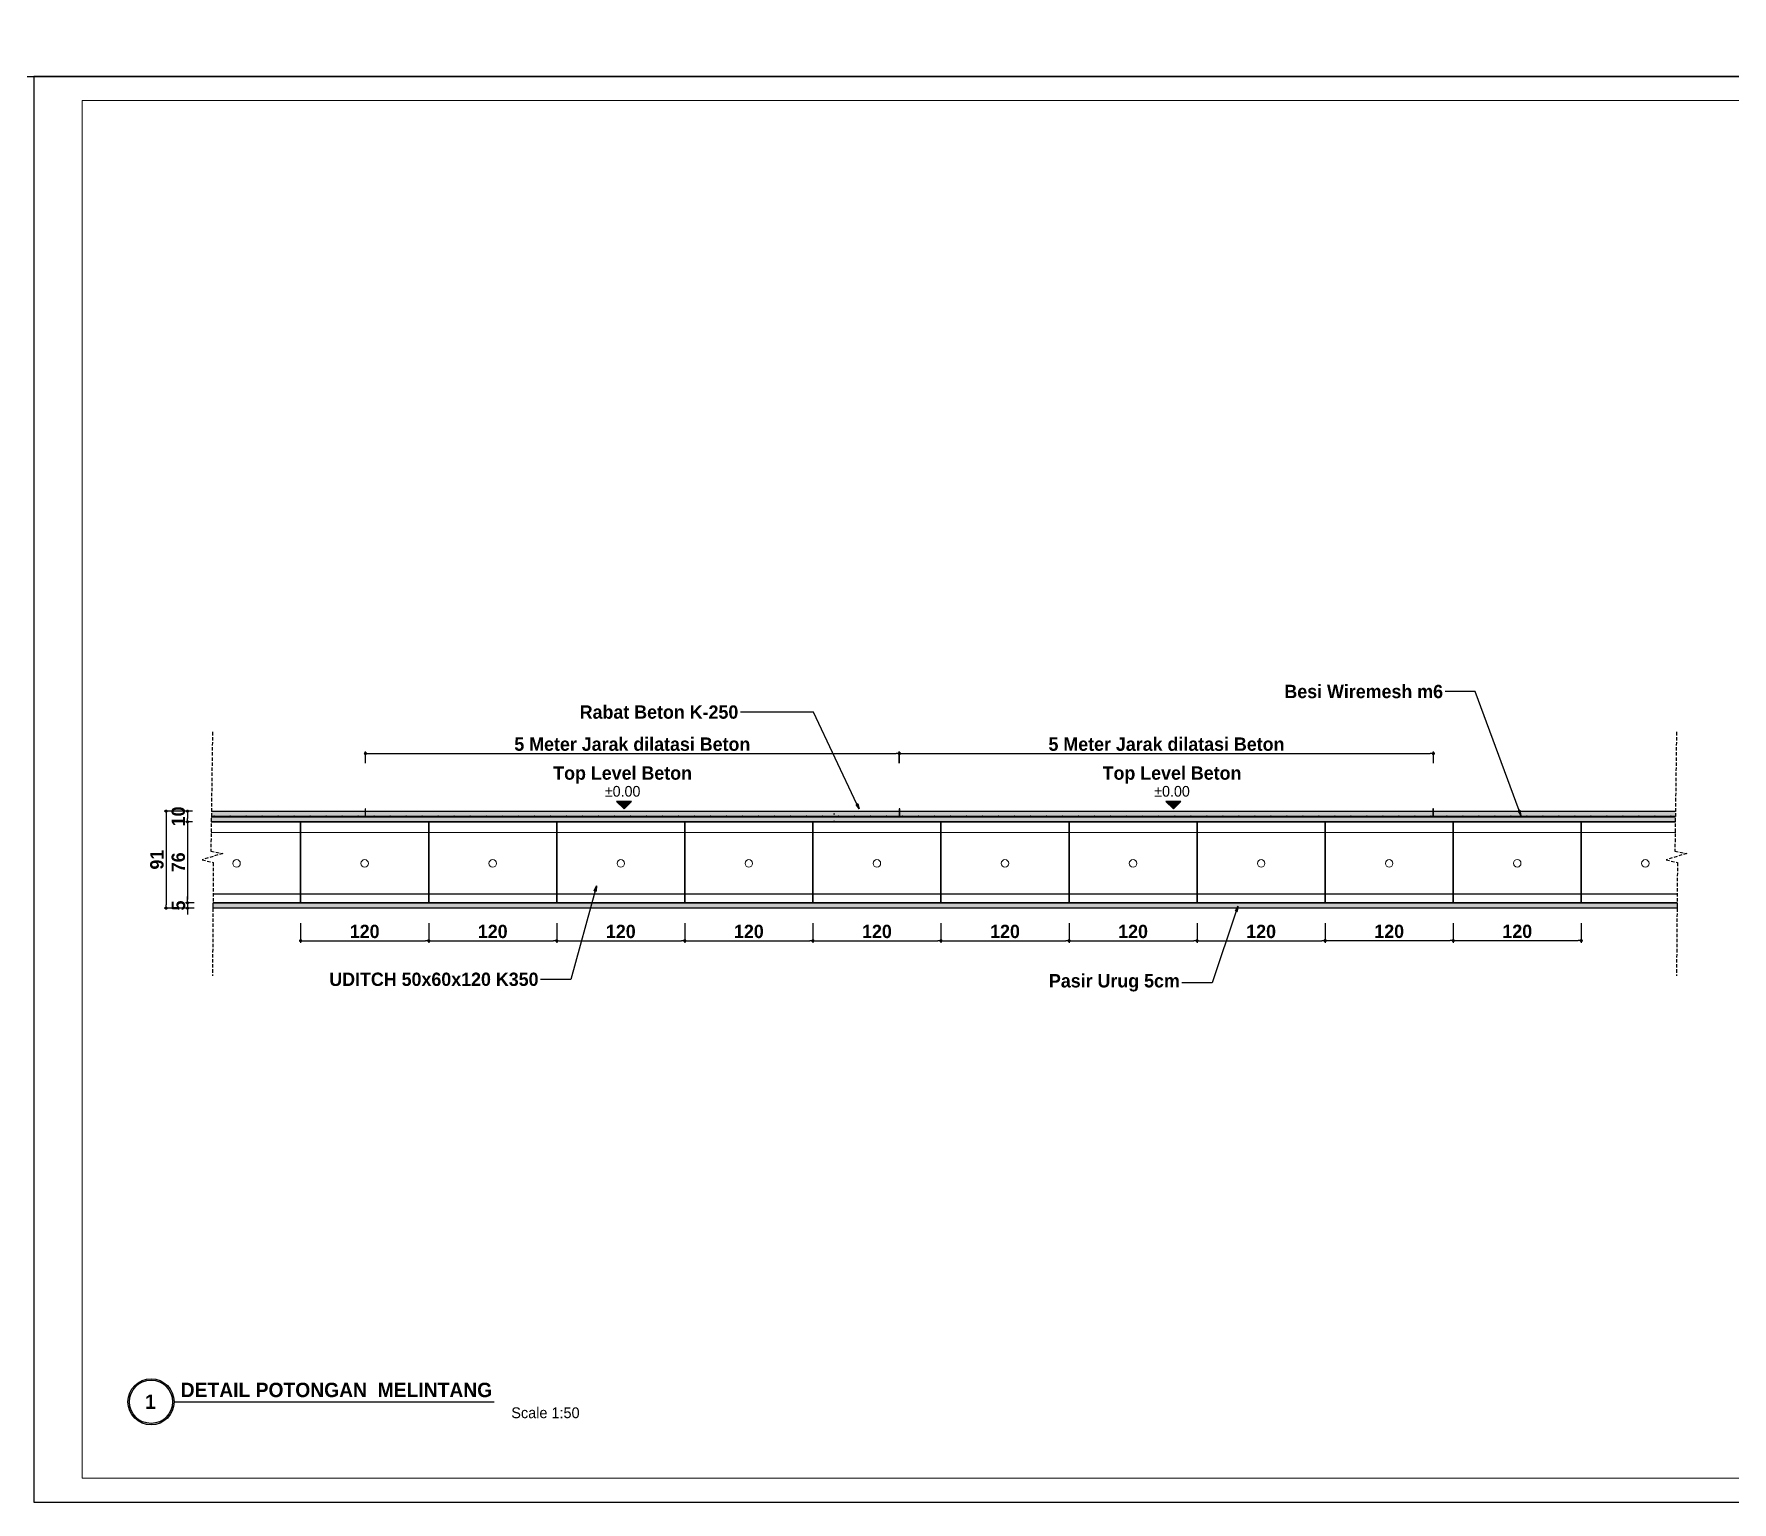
# Model space of a CAD drawing. Header units: centimetres. Extents: x -292707 to 138715, y -53922 to 66277.
# Drawn here: x 16495 to 18086, y -13009 to -11632 of the extents above; entities that cross this region are included whole.
import ezdxf
from ezdxf import colors
from ezdxf.entities.mleader import LeaderData, LeaderLine
from ezdxf.math import Vec2, Vec3

# ---------------------------------------------------------------- set-up
doc = ezdxf.new("R2010")
doc.units = ezdxf.units.CM
doc.linetypes.add('HIDDEN', pattern=[9.525, 6.35, -3.175])
for name, color, linetype in [('A-ALINE-3', 111, 'Continuous'), ('A-ALINE-4', 113, 'Continuous'), ('A-ALINE-7', 119, 'Continuous'), ('A-ANNOTATION', 144, 'Continuous'), ('A-DIM', 157, 'Continuous'), ('A-TEXT', 254, 'Continuous')]:
    doc.layers.add(name, color=color, linetype=linetype)
for name, color, linetype, lineweight, true_color in [('A-FILL-1', 250, 'Continuous', 0, 0x333333), ('A-FILL-2', 7, 'Continuous', 0, 0x4d4d4d), ('A-FILL-3', 7, 'Continuous', 0, 0x666666), ('A-FILL-7', 7, 'Continuous', 0, 0xcccccc)]:
    doc.layers.add(name, color=color, linetype=linetype, lineweight=lineweight, true_color=true_color)
doc.styles.add('Scale 50', font='GOTHICB.TTF', dxfattribs={"height": 12.5})
doc.styles.add('Scale 80', font='GOTHICB.TTF', dxfattribs={"height": 20})
doc.dimstyles.new('Scale 50', dxfattribs={"dimscale": 0, "dimtxt": 7.5, "dimasz": 3, "dimexe": 2, "dimexo": 2, "dimgap": 2, "dimtad": 1, "dimdec": 0, "dimtxsty": 'Scale 50', "dimblk": 'DOT', "dimcen": 2.5, "dimclrd": 256, "dimclre": 256, "dimclrt": 254, "dimadec": 0, "dimazin": 0, "dimtfac": 1, "dimtdec": 0, "dimtmove": 0, "dimatfit": 3, "dimldrblk": 'DOTSMALL', "dimfxl": 1, "dimtfillclr": 256, "dimlwd": -1, "dimlwe": -1, "dimarcsym": 0})

# ---------------------------------------------------------------- blocks, each defined once
blk = doc.blocks.new('jhgkjhkjhkjh')
at = {"layer": 'A-FILL-1', "ltscale": 0.25}
blk.add_lwpolyline([(-1286.61, 931.53), (-933.61, 931.53), (-933.61, 1218.53), (-1286.61, 1218.53)], close=True, dxfattribs=at)
at = {"layer": 'Defpoints'}
blk.add_lwpolyline([(-1296.61, 926.53), (-876.61, 926.53), (-876.61, 1223.53), (-1296.61, 1223.53)], close=True, dxfattribs=at)
blk = doc.blocks.new('A$Cee8faf8f')
at = {"layer": 'A-FILL-7'}
h = blk.add_hatch(color=256, dxfattribs=at)
h.dxf.hatch_style = 1
edge = h.paths.add_edge_path()
edge.add_arc((0.6, 0.6), 0.6, 0, 360)
at = {"layer": 'A-FILL-1', "ltscale": 0.25}
blk.add_circle((0.6, 0.6), 0.6, dxfattribs=at)
blk = doc.blocks.new('GFDFGGFDG')
at = {"ltscale": 0.25}
blk.add_lwpolyline([(14867.5, -12200.6), (14987.5, -12200.6), (14987.5, -12276.6), (14867.5, -12276.6)], close=True, dxfattribs=at)
at = {"layer": 'A-ALINE-3', "ltscale": 0.25}
blk.add_lwpolyline([(14867.5, -12276.6), (14987.5, -12276.6), (14987.5, -12268.6), (14867.5, -12268.6)], close=True, dxfattribs=at)
at = {"layer": 'A-FILL-2'}
for p, q in [((14867.5, -12200.6), (14870.5, -12200.6)), ((14867.5, -12210.6), (14867.5, -12200.6)), ((14896, -12200.6), (14870.5, -12200.6)), ((14899, -12200.6), (14896, -12200.6)), ((14924.5, -12200.6), (14899, -12200.6)), ((14924.5, -12200.6), (14927.5, -12200.6)), ((14927.5, -12200.6), (14930.5, -12200.6)), ((14956, -12200.6), (14930.5, -12200.6)), ((14959, -12200.6), (14956, -12200.6)), ((14984.5, -12200.6), (14959, -12200.6)), ((14984.5, -12200.6), (14987.5, -12200.6)), ((14987.5, -12200.6), (14987.5, -12210.6)), ((14867.5, -12210.6), (14870.5, -12210.6)), ((14867.5, -12210.6), (14867.5, -12260.6)), ((14870.5, -12210.6), (14896, -12210.6)), ((14899, -12210.6), (14896, -12210.6)), ((14899, -12210.6), (14924.5, -12210.6)), ((14924.5, -12210.6), (14927.5, -12210.6)), ((14927.5, -12210.6), (14930.5, -12210.6)), ((14930.5, -12210.6), (14956, -12210.6)), ((14959, -12210.6), (14956, -12210.6)), ((14959, -12210.6), (14984.5, -12210.6)), ((14984.5, -12210.6), (14987.5, -12210.6)), ((14987.5, -12210.6), (14987.5, -12260.6)), ((14867.5, -12268.6), (14867.5, -12260.6)), ((14987.5, -12268.6), (14987.5, -12260.6)), ((14867.5, -12268.6), (14867.5, -12269.6)), ((14924, -12268.6), (14867.5, -12268.6)), ((14867.5, -12269.6), (14867.5, -12276.6)), ((14867.5, -12276.6), (14987.5, -12276.6)), ((14924, -12268.6), (14931, -12268.6)), ((14987.5, -12268.6), (14931, -12268.6)), ((14987.5, -12269.6), (14987.5, -12268.6)), ((14987.5, -12269.6), (14987.5, -12276.6))]:
    blk.add_line(p, q, dxfattribs=at)
at = {"layer": 'A-FILL-2', "ltscale": 0.25}
blk.add_circle((14927.5, -12239.6), 3.5, dxfattribs=at)
blk = doc.blocks.new('*U587')
at = {"layer": 'A-ANNOTATION'}
h = blk.add_hatch(color=256, dxfattribs=at)
h.dxf.hatch_style = 1
h.paths.add_polyline_path([(62379.6, 26197.9, 1), (62443.6, 26197.9, 1)])
h.paths.add_polyline_path([(62441.6, 26197.9, -1), (62381.6, 26197.9, -1)], flags=16)
blk.add_lwpolyline([(62443.6, 26197.9), (62887.8, 26197.9)], dxfattribs=at)
for radius in [32, 30]:
    blk.add_circle((62411.6, 26197.9), radius, dxfattribs=at)
blk = doc.blocks.new('A$Cb77c0ee4')
at = {"layer": 'A-ANNOTATION'}
h = blk.add_hatch(color=256, dxfattribs=at)
h.dxf.hatch_style = 1
h.paths.add_polyline_path([(3, 1.5), (0, 1.5), (1.5, 0)])
edge = h.paths.add_edge_path(flags=17)
edge.add_line((3, 1.5), (0, 1.5))
for points in [[(3, 1.5), (0, 1.5)], [(3, 1.5), (0, 1.5), (1.5, 0), (3, 1.5)]]:
    blk.add_lwpolyline(points, dxfattribs=at)
blk = doc.blocks.new('_Dot')
at = {"color": 0, "linetype": 'ByBlock', "lineweight": -2}
blk.add_line((-0.5, 0), (-1, 0), dxfattribs=at)
at = {"color": 0, "linetype": 'ByBlock', "const_width": 0.5}
blk.add_lwpolyline([(-0.25, 0, 1), (0.25, 0, 1)], format="xyb", close=True, dxfattribs=at)
blk = doc.blocks.new('*D857')
at = {"layer": 'A-DIM', "ltscale": 0.25, "transparency": 16777216}
for p, q in [((16745.1, -12466), (16745.1, -12484.5)), ((16865.1, -12466), (16865.1, -12484.5)), ((16748.1, -12482.5), (16862.1, -12482.5))]:
    blk.add_line(p, q, dxfattribs=at)
at = {"layer": 'Defpoints', "color": 0, "ltscale": 0.25, "transparency": 16777216}
for p in [(16745.1, -12464), (16865.1, -12464), (16865.1, -12482.5)]:
    blk.add_point(p, dxfattribs=at)
at = {"layer": 'A-DIM', "ltscale": 0.25, "transparency": 16777216, "xscale": 3, "yscale": 3, "zscale": 3, "rotation": 180}
blk.add_blockref('_Dot', (16745.1, -12482.5), dxfattribs=at)
at = {"layer": 'A-DIM', "ltscale": 0.25, "transparency": 16777216, "xscale": 3, "yscale": 3, "zscale": 3}
blk.add_blockref('_Dot', (16865.1, -12482.5), dxfattribs=at)
at = {"layer": 'A-DIM', "color": 254, "ltscale": 0.25, "transparency": 16777216, "insert": (16805.1, -12473.9), "char_height": 12.5, "attachment_point": 5, "style": 'Scale 50'}
blk.add_mtext('120', dxfattribs=at)
blk = doc.blocks.new('_DotSmall')
at = {"color": 0, "linetype": 'ByBlock', "const_width": 0.5}
blk.add_lwpolyline([(-0.0625, 0, 1), (0.0625, 0, 1)], format="xyb", close=True, dxfattribs=at)
blk = doc.blocks.new('*D858')
at = {"layer": 'A-DIM', "ltscale": 5, "transparency": 16777216}
for p, q in [((16865.1, -12466), (16865.1, -12484.5)), ((16985.1, -12466), (16985.1, -12484.5)), ((16868.1, -12482.5), (16982.1, -12482.5))]:
    blk.add_line(p, q, dxfattribs=at)
at = {"layer": 'Defpoints', "color": 0, "ltscale": 5, "transparency": 16777216}
for p in [(16865.1, -12464), (16985.1, -12464), (16985.1, -12482.5)]:
    blk.add_point(p, dxfattribs=at)
at = {"layer": 'A-DIM', "ltscale": 5, "transparency": 16777216, "xscale": 3, "yscale": 3, "zscale": 3, "rotation": 180}
blk.add_blockref('_Dot', (16865.1, -12482.5), dxfattribs=at)
at = {"layer": 'A-DIM', "ltscale": 5, "transparency": 16777216, "xscale": 3, "yscale": 3, "zscale": 3}
blk.add_blockref('_Dot', (16985.1, -12482.5), dxfattribs=at)
at = {"layer": 'A-DIM', "color": 254, "ltscale": 5, "transparency": 16777216, "insert": (16925.1, -12473.9), "char_height": 12.5, "attachment_point": 5, "style": 'Scale 50'}
blk.add_mtext('120', dxfattribs=at)
blk = doc.blocks.new('*D863')
at = {"layer": 'A-DIM', "ltscale": 5, "transparency": 16777216}
for p, q in [((16985.1, -12466), (16985.1, -12484.5)), ((17105.1, -12466), (17105.1, -12484.5)), ((16988.1, -12482.5), (17102.1, -12482.5))]:
    blk.add_line(p, q, dxfattribs=at)
at = {"layer": 'Defpoints', "color": 0, "ltscale": 5, "transparency": 16777216}
for p in [(16985.1, -12464), (17105.1, -12464), (17105.1, -12482.5)]:
    blk.add_point(p, dxfattribs=at)
at = {"layer": 'A-DIM', "ltscale": 5, "transparency": 16777216, "xscale": 3, "yscale": 3, "zscale": 3, "rotation": 180}
blk.add_blockref('_Dot', (16985.1, -12482.5), dxfattribs=at)
at = {"layer": 'A-DIM', "ltscale": 5, "transparency": 16777216, "xscale": 3, "yscale": 3, "zscale": 3}
blk.add_blockref('_Dot', (17105.1, -12482.5), dxfattribs=at)
at = {"layer": 'A-DIM', "color": 254, "ltscale": 5, "transparency": 16777216, "insert": (17045.1, -12473.9), "char_height": 12.5, "attachment_point": 5, "style": 'Scale 50'}
blk.add_mtext('120', dxfattribs=at)
blk = doc.blocks.new('*D864')
at = {"layer": 'A-DIM', "ltscale": 5, "transparency": 16777216}
for p, q in [((17105.1, -12466), (17105.1, -12484.5)), ((17225.1, -12466), (17225.1, -12484.5)), ((17108.1, -12482.5), (17222.1, -12482.5))]:
    blk.add_line(p, q, dxfattribs=at)
at = {"layer": 'Defpoints', "color": 0, "ltscale": 5, "transparency": 16777216}
for p in [(17105.1, -12464), (17225.1, -12464), (17225.1, -12482.5)]:
    blk.add_point(p, dxfattribs=at)
at = {"layer": 'A-DIM', "ltscale": 5, "transparency": 16777216, "xscale": 3, "yscale": 3, "zscale": 3, "rotation": 180}
blk.add_blockref('_Dot', (17105.1, -12482.5), dxfattribs=at)
at = {"layer": 'A-DIM', "ltscale": 5, "transparency": 16777216, "xscale": 3, "yscale": 3, "zscale": 3}
blk.add_blockref('_Dot', (17225.1, -12482.5), dxfattribs=at)
at = {"layer": 'A-DIM', "color": 254, "ltscale": 5, "transparency": 16777216, "insert": (17165.1, -12473.9), "char_height": 12.5, "attachment_point": 5, "style": 'Scale 50'}
blk.add_mtext('120', dxfattribs=at)
blk = doc.blocks.new('*D865')
at = {"layer": 'A-DIM', "ltscale": 5, "transparency": 16777216}
for p, q in [((17225.1, -12466), (17225.1, -12484.5)), ((17345.1, -12466), (17345.1, -12484.5)), ((17228.1, -12482.5), (17342.1, -12482.5))]:
    blk.add_line(p, q, dxfattribs=at)
at = {"layer": 'Defpoints', "color": 0, "ltscale": 5, "transparency": 16777216}
for p in [(17225.1, -12464), (17345.1, -12464), (17345.1, -12482.5)]:
    blk.add_point(p, dxfattribs=at)
at = {"layer": 'A-DIM', "ltscale": 5, "transparency": 16777216, "xscale": 3, "yscale": 3, "zscale": 3, "rotation": 180}
blk.add_blockref('_Dot', (17225.1, -12482.5), dxfattribs=at)
at = {"layer": 'A-DIM', "ltscale": 5, "transparency": 16777216, "xscale": 3, "yscale": 3, "zscale": 3}
blk.add_blockref('_Dot', (17345.1, -12482.5), dxfattribs=at)
at = {"layer": 'A-DIM', "color": 254, "ltscale": 5, "transparency": 16777216, "insert": (17285.1, -12473.9), "char_height": 12.5, "attachment_point": 5, "style": 'Scale 50'}
blk.add_mtext('120', dxfattribs=at)
blk = doc.blocks.new('*D866')
at = {"layer": 'A-DIM', "ltscale": 5, "transparency": 16777216}
for p, q in [((17345.1, -12466), (17345.1, -12484.5)), ((17465.1, -12466), (17465.1, -12484.5)), ((17348.1, -12482.5), (17462.1, -12482.5))]:
    blk.add_line(p, q, dxfattribs=at)
at = {"layer": 'Defpoints', "color": 0, "ltscale": 5, "transparency": 16777216}
for p in [(17345.1, -12464), (17465.1, -12464), (17465.1, -12482.5)]:
    blk.add_point(p, dxfattribs=at)
at = {"layer": 'A-DIM', "ltscale": 5, "transparency": 16777216, "xscale": 3, "yscale": 3, "zscale": 3, "rotation": 180}
blk.add_blockref('_Dot', (17345.1, -12482.5), dxfattribs=at)
at = {"layer": 'A-DIM', "ltscale": 5, "transparency": 16777216, "xscale": 3, "yscale": 3, "zscale": 3}
blk.add_blockref('_Dot', (17465.1, -12482.5), dxfattribs=at)
at = {"layer": 'A-DIM', "color": 254, "ltscale": 5, "transparency": 16777216, "insert": (17405.1, -12473.9), "char_height": 12.5, "attachment_point": 5, "style": 'Scale 50'}
blk.add_mtext('120', dxfattribs=at)
blk = doc.blocks.new('*D867')
at = {"layer": 'A-DIM', "ltscale": 5, "transparency": 16777216}
for p, q in [((17465.1, -12466), (17465.1, -12484.5)), ((17585.1, -12466), (17585.1, -12484.5)), ((17468.1, -12482.5), (17582.1, -12482.5))]:
    blk.add_line(p, q, dxfattribs=at)
at = {"layer": 'Defpoints', "color": 0, "ltscale": 5, "transparency": 16777216}
for p in [(17465.1, -12464), (17585.1, -12464), (17585.1, -12482.5)]:
    blk.add_point(p, dxfattribs=at)
at = {"layer": 'A-DIM', "ltscale": 5, "transparency": 16777216, "xscale": 3, "yscale": 3, "zscale": 3, "rotation": 180}
blk.add_blockref('_Dot', (17465.1, -12482.5), dxfattribs=at)
at = {"layer": 'A-DIM', "ltscale": 5, "transparency": 16777216, "xscale": 3, "yscale": 3, "zscale": 3}
blk.add_blockref('_Dot', (17585.1, -12482.5), dxfattribs=at)
at = {"layer": 'A-DIM', "color": 254, "ltscale": 5, "transparency": 16777216, "insert": (17525.1, -12473.9), "char_height": 12.5, "attachment_point": 5, "style": 'Scale 50'}
blk.add_mtext('120', dxfattribs=at)
blk = doc.blocks.new('*D868')
at = {"layer": 'A-DIM', "ltscale": 5, "transparency": 16777216}
for p, q in [((17585.1, -12466), (17585.1, -12484.5)), ((17705.1, -12466), (17705.1, -12484.5)), ((17588.1, -12482.5), (17702.1, -12482.5))]:
    blk.add_line(p, q, dxfattribs=at)
at = {"layer": 'Defpoints', "color": 0, "ltscale": 5, "transparency": 16777216}
for p in [(17585.1, -12464), (17705.1, -12464), (17705.1, -12482.5)]:
    blk.add_point(p, dxfattribs=at)
at = {"layer": 'A-DIM', "ltscale": 5, "transparency": 16777216, "xscale": 3, "yscale": 3, "zscale": 3, "rotation": 180}
blk.add_blockref('_Dot', (17585.1, -12482.5), dxfattribs=at)
at = {"layer": 'A-DIM', "ltscale": 5, "transparency": 16777216, "xscale": 3, "yscale": 3, "zscale": 3}
blk.add_blockref('_Dot', (17705.1, -12482.5), dxfattribs=at)
at = {"layer": 'A-DIM', "color": 254, "ltscale": 5, "transparency": 16777216, "insert": (17645.1, -12473.9), "char_height": 12.5, "attachment_point": 5, "style": 'Scale 50'}
blk.add_mtext('120', dxfattribs=at)
blk = doc.blocks.new('*D869')
at = {"layer": 'A-DIM', "ltscale": 5, "transparency": 16777216}
for p, q in [((17705.1, -12465.9), (17705.1, -12484.4)), ((17825.1, -12465.9), (17825.1, -12484.4)), ((17708.1, -12482.4), (17822.1, -12482.4))]:
    blk.add_line(p, q, dxfattribs=at)
at = {"layer": 'Defpoints', "color": 0, "ltscale": 5, "transparency": 16777216}
for p in [(17705.1, -12463.9), (17825.1, -12463.9), (17825.1, -12482.4)]:
    blk.add_point(p, dxfattribs=at)
at = {"layer": 'A-DIM', "ltscale": 5, "transparency": 16777216, "xscale": 3, "yscale": 3, "zscale": 3, "rotation": 180}
blk.add_blockref('_Dot', (17705.1, -12482.4), dxfattribs=at)
at = {"layer": 'A-DIM', "ltscale": 5, "transparency": 16777216, "xscale": 3, "yscale": 3, "zscale": 3}
blk.add_blockref('_Dot', (17825.1, -12482.4), dxfattribs=at)
at = {"layer": 'A-DIM', "color": 254, "ltscale": 5, "transparency": 16777216, "insert": (17765.1, -12473.8), "char_height": 12.5, "attachment_point": 5, "style": 'Scale 50'}
blk.add_mtext('120', dxfattribs=at)
blk = doc.blocks.new('*D870')
at = {"layer": 'A-DIM', "ltscale": 5, "transparency": 16777216}
for p, q in [((17825.1, -12465.9), (17825.1, -12484.4)), ((17945.1, -12465.9), (17945.1, -12484.4)), ((17828.1, -12482.4), (17942.1, -12482.4))]:
    blk.add_line(p, q, dxfattribs=at)
at = {"layer": 'Defpoints', "color": 0, "ltscale": 5, "transparency": 16777216}
for p in [(17825.1, -12463.9), (17945.1, -12463.9), (17945.1, -12482.4)]:
    blk.add_point(p, dxfattribs=at)
at = {"layer": 'A-DIM', "ltscale": 5, "transparency": 16777216, "xscale": 3, "yscale": 3, "zscale": 3, "rotation": 180}
blk.add_blockref('_Dot', (17825.1, -12482.4), dxfattribs=at)
at = {"layer": 'A-DIM', "ltscale": 5, "transparency": 16777216, "xscale": 3, "yscale": 3, "zscale": 3}
blk.add_blockref('_Dot', (17945.1, -12482.4), dxfattribs=at)
at = {"layer": 'A-DIM', "color": 254, "ltscale": 5, "transparency": 16777216, "insert": (17885.1, -12473.8), "char_height": 12.5, "attachment_point": 5, "style": 'Scale 50'}
blk.add_mtext('120', dxfattribs=at)
blk = doc.blocks.new('*D871')
at = {"layer": 'A-DIM', "ltscale": 5, "transparency": 16777216}
for p, q in [((16805.8, -12315.9), (16805.8, -12305)), ((16808.8, -12307), (17303, -12307)), ((17306, -12315.9), (17306, -12305))]:
    blk.add_line(p, q, dxfattribs=at)
at = {"layer": 'Defpoints', "color": 0, "ltscale": 5, "transparency": 16777216}
for p in [(17306, -12307), (16805.8, -12317.9), (17306, -12317.9)]:
    blk.add_point(p, dxfattribs=at)
at = {"layer": 'A-DIM', "ltscale": 5, "transparency": 16777216, "xscale": 3, "yscale": 3, "zscale": 3, "rotation": 180}
blk.add_blockref('_Dot', (16805.8, -12307), dxfattribs=at)
at = {"layer": 'A-DIM', "ltscale": 5, "transparency": 16777216, "xscale": 3, "yscale": 3, "zscale": 3}
blk.add_blockref('_Dot', (17306, -12307), dxfattribs=at)
at = {"layer": 'A-DIM', "color": 254, "ltscale": 5, "transparency": 16777216, "insert": (17055.9, -12298.3), "char_height": 12.5, "width": 259.105, "attachment_point": 5, "style": 'Scale 50'}
blk.add_mtext('5 Meter Jarak dilatasi Beton', dxfattribs=at)
blk = doc.blocks.new('*D872')
at = {"layer": 'A-DIM', "ltscale": 5, "transparency": 16777216}
for p, q in [((17306.3, -12315.9), (17306.3, -12305)), ((17309.3, -12307), (17803.5, -12307)), ((17806.5, -12315.9), (17806.5, -12305))]:
    blk.add_line(p, q, dxfattribs=at)
at = {"layer": 'Defpoints', "color": 0, "ltscale": 5, "transparency": 16777216}
for p in [(17806.5, -12307), (17306.3, -12317.9), (17806.5, -12317.9)]:
    blk.add_point(p, dxfattribs=at)
at = {"layer": 'A-DIM', "ltscale": 5, "transparency": 16777216, "xscale": 3, "yscale": 3, "zscale": 3, "rotation": 180}
blk.add_blockref('_Dot', (17306.3, -12307), dxfattribs=at)
at = {"layer": 'A-DIM', "ltscale": 5, "transparency": 16777216, "xscale": 3, "yscale": 3, "zscale": 3}
blk.add_blockref('_Dot', (17806.5, -12307), dxfattribs=at)
at = {"layer": 'A-DIM', "color": 254, "ltscale": 5, "transparency": 16777216, "insert": (17556.4, -12298.3), "char_height": 12.5, "width": 292.56, "attachment_point": 5, "style": 'Scale 50'}
blk.add_mtext('5 Meter Jarak dilatasi Beton', dxfattribs=at)
blk = doc.blocks.new('_Closed')
at = {"color": 0, "linetype": 'ByBlock', "lineweight": -2}
for p, q in [((-1, 0.17), (0, 0)), ((-1, 0.17), (-1, -0.17)), ((0, 0), (-1, -0.17)), ((0, 0), (-1, 0))]:
    blk.add_line(p, q, dxfattribs=at)
blk = doc.blocks.new('*D859')
at = {"layer": 'A-DIM', "ltscale": 5, "transparency": 16777216}
for p, q in [((16643.9, -12361), (16637.1, -12361)), ((16643.7, -12371), (16637.1, -12371)), ((16639.1, -12364), (16639.1, -12368))]:
    blk.add_line(p, q, dxfattribs=at)
at = {"layer": 'Defpoints', "color": 0, "ltscale": 5, "transparency": 16777216}
for p in [(16645.9, -12361), (16639.1, -12371), (16645.7, -12371)]:
    blk.add_point(p, dxfattribs=at)
at = {"layer": 'A-DIM', "ltscale": 5, "transparency": 16777216, "xscale": 3, "yscale": 3, "zscale": 3}
for p, rotation in [((16639.1, -12361), 90), ((16639.1, -12371), 270)]:
    blk.add_blockref('_Dot', p, dxfattribs=dict(at, rotation=rotation))
at = {"layer": 'A-DIM', "color": 254, "ltscale": 5, "transparency": 16777216, "insert": (16630.5, -12366), "char_height": 12.5, "attachment_point": 5, "rotation": 90, "style": 'Scale 50'}
blk.add_mtext('10', dxfattribs=at)
blk = doc.blocks.new('*D860')
at = {"layer": 'A-DIM', "ltscale": 5, "transparency": 16777216}
for p, q in [((16643.7, -12371), (16637.1, -12371)), ((16639.1, -12374), (16639.1, -12444)), ((16645.4, -12447), (16637.1, -12447))]:
    blk.add_line(p, q, dxfattribs=at)
at = {"layer": 'Defpoints', "color": 0, "ltscale": 5, "transparency": 16777216}
for p in [(16645.7, -12371), (16639.1, -12447), (16647.4, -12447)]:
    blk.add_point(p, dxfattribs=at)
at = {"layer": 'A-DIM', "ltscale": 5, "transparency": 16777216, "xscale": 3, "yscale": 3, "zscale": 3}
for p, rotation in [((16639.1, -12371), 90), ((16639.1, -12447), 270)]:
    blk.add_blockref('_Dot', p, dxfattribs=dict(at, rotation=rotation))
at = {"layer": 'A-DIM', "color": 254, "ltscale": 5, "transparency": 16777216, "insert": (16630.5, -12409), "char_height": 12.5, "attachment_point": 5, "rotation": 90, "style": 'Scale 50'}
blk.add_mtext('76', dxfattribs=at)
blk = doc.blocks.new('*D861')
at = {"layer": 'A-DIM', "ltscale": 5, "transparency": 16777216}
for p, q in [((16639.1, -12444), (16639.1, -12441)), ((16645.4, -12447), (16637.1, -12447)), ((16645.4, -12452), (16637.1, -12452)), ((16639.1, -12447), (16639.1, -12452)), ((16639.1, -12455), (16639.1, -12458))]:
    blk.add_line(p, q, dxfattribs=at)
at = {"layer": 'Defpoints', "color": 0, "ltscale": 5, "transparency": 16777216}
for p in [(16639.1, -12452), (16647.4, -12447), (16647.4, -12452)]:
    blk.add_point(p, dxfattribs=at)
at = {"layer": 'A-DIM', "ltscale": 5, "transparency": 16777216, "xscale": 3, "yscale": 3, "zscale": 3}
for p, rotation in [((16639.1, -12447), 270), ((16639.1, -12452), 90)]:
    blk.add_blockref('_Dot', p, dxfattribs=dict(at, rotation=rotation))
at = {"layer": 'A-DIM', "color": 254, "ltscale": 5, "transparency": 16777216, "insert": (16630.7, -12449.5), "char_height": 12.5, "attachment_point": 5, "rotation": 90, "style": 'Scale 50'}
blk.add_mtext('5', dxfattribs=at)
blk = doc.blocks.new('*D862')
at = {"layer": 'A-DIM', "ltscale": 5, "transparency": 16777216}
for p, q in [((16643.9, -12361), (16617.1, -12361)), ((16619.1, -12364), (16619.1, -12449)), ((16643.9, -12452), (16617.1, -12452))]:
    blk.add_line(p, q, dxfattribs=at)
at = {"layer": 'Defpoints', "color": 0, "ltscale": 5, "transparency": 16777216}
for p in [(16645.9, -12361), (16619.1, -12452), (16645.9, -12452)]:
    blk.add_point(p, dxfattribs=at)
at = {"layer": 'A-DIM', "ltscale": 5, "transparency": 16777216, "xscale": 3, "yscale": 3, "zscale": 3}
for p, rotation in [((16619.1, -12361), 90), ((16619.1, -12452), 270)]:
    blk.add_blockref('_Dot', p, dxfattribs=dict(at, rotation=rotation))
at = {"layer": 'A-DIM', "color": 254, "ltscale": 5, "transparency": 16777216, "insert": (16610.5, -12406.5), "char_height": 12.5, "attachment_point": 5, "rotation": 90, "style": 'Scale 50'}
blk.add_mtext('91', dxfattribs=at)

msp = doc.modelspace()

# ---------------------------------------------------------------- hatches: boundary and pattern name
at = {"ltscale": 5}
h = msp.add_hatch(dxfattribs=at)
h.set_pattern_fill('ANGLE', color=256)
h.set_pattern_definition([(0, (1712.428, -2e-12), (0, 6.985), [5.08, -1.905]), (90, (1712.428, -2e-12), (-6.985, 4e-16), [5.08, -1.905])])
h.paths.add_polyline_path([(17245.1, -12371), (17245.6, -12371), (17245.6, -12359), (17245.1, -12359)])
at = {"layer": 'A-FILL-2'}
h = msp.add_hatch(color=256, dxfattribs=at)
h.dxf.hatch_style = 1
h.paths.add_polyline_path([(16805.5, -12365), (16806, -12365), (16806, -12359), (16805.5, -12359)])
h = msp.add_hatch(color=256, dxfattribs=at)
h.dxf.hatch_style = 1
h.paths.add_polyline_path([(17306, -12365), (17306.5, -12365), (17306.5, -12359), (17306, -12359)])
h = msp.add_hatch(color=256, dxfattribs=at)
h.dxf.hatch_style = 1
h.paths.add_polyline_path([(17806, -12365), (17806.5, -12365), (17806.5, -12359), (17806, -12359)])
at = {"layer": 'A-FILL-3', "ltscale": 0.25}
h = msp.add_hatch(dxfattribs=at)
h.set_pattern_fill('AR-CONC', color=256, scale=0.09)
h.set_pattern_definition([(50, (-33094.906, 28055.769), (16.3966202, -1.4345177), [1.7145, -18.8595]), (355, (-33094.906, 28055.77), (-3.171908, 17.195116), [1.3716, -15.0876526]), (100.451445, (-33093.54, 28055.65), (13.2247122, 15.7605977), [1.457101, -16.028122]), (46.1842, (-33094.906, 28060.341), (24.3971137, -3.7838095), [2.57175, -28.28925]), (96.635558, (-33092.873, 28060.026), (21.366372, 22.268351), [2.185652, -24.042205]), (351.18415, (-33094.906, 28060.34), (21.366372, 22.268351), [2.057397, -22.631376]), (21, (-33092.62, 28059.198), (13.6452952, -9.2038678), [1.7145, -18.8595]), (326, (-33092.62, 28059.198), (5.5621826, 16.576917), [1.3716, -15.0876]), (71.451445, (-33091.483, 28058.431), (19.2074777, 7.3730492), [1.457101, -16.0280944]), (37.5, (-33094.906, 28055.769), (0.2779743, 7.6099535), [0, -14.90472, 0, -15.3162, 0, -15.14475]), (7.5, (-33094.906, 28055.769), (6.0137696, 9.0162517), [0, -8.73252, 0, -14.56182, 0, -5.77215]), (327.5, (-33100.004, 28055.769), (12.20315357, -0.51558696), [0, -5.715, 0, -17.8308, 0, -23.6601]), (317.5, (-33102.29, 28055.769), (13.3316263, 2.2883842), [0, -7.4295, 0, -11.84148, 0, -16.8021])])
h.paths.add_polyline_path([(18033.2, -12371), (18033.4, -12361), (16661.5, -12361), (16661.4, -12371)])
at = {"layer": 'A-FILL-7'}
h = msp.add_hatch(color=256, dxfattribs=at)
h.dxf.hatch_style = 1
h.paths.add_polyline_path([(18033.3, -12366.5), (18033.3, -12366), (16661.4, -12366), (16661.4, -12366.6)])

# ---------------------------------------------------------------- linework, layer by layer
at = {"ltscale": 0.25}
for points in [[(16661.4, -12371), (16745.1, -12371), (16745.1, -12447), (16663, -12447)], [(18034.9, -12447), (17945.1, -12447), (17945.1, -12371), (18033.2, -12371)]]:
    msp.add_lwpolyline(points, dxfattribs=at)
at = {"layer": 'A-ALINE-3', "ltscale": 0.25}
for points in [[(16663, -12447), (16745.1, -12447), (16745.1, -12439), (16663.1, -12439)], [(18034.9, -12439), (17945.1, -12439), (17945.1, -12447), (18034.9, -12447)]]:
    msp.add_lwpolyline(points, dxfattribs=at)
at = {"layer": 'A-ALINE-7', "ltscale": 5}
for points in [[(16805.5, -12365), (16806, -12365), (16806, -12359), (16805.5, -12359)], [(17306, -12365), (17306.5, -12365), (17306.5, -12359), (17306, -12359)], [(17806, -12365), (17806.5, -12365), (17806.5, -12359), (17806, -12359)]]:
    msp.add_lwpolyline(points, close=True, dxfattribs=at)
at = {"layer": 'A-FILL-2'}
for p, q in [((16682.1, -12371), (16661.4, -12371)), ((16682.1, -12371), (16685.1, -12371)), ((16685.1, -12371), (16688.1, -12371)), ((16713.6, -12371), (16688.1, -12371)), ((16716.6, -12371), (16713.6, -12371)), ((16742.1, -12371), (16716.6, -12371)), ((16742.1, -12371), (16745.1, -12371)), ((16745.1, -12371), (16745.1, -12381)), ((17945.1, -12371), (17948.1, -12371)), ((17945.1, -12381), (17945.1, -12371)), ((17973.6, -12371), (17948.1, -12371)), ((17976.6, -12371), (17973.6, -12371)), ((18002.1, -12371), (17976.6, -12371)), ((18002.1, -12371), (18005.1, -12371)), ((18005.1, -12371), (18008.1, -12371)), ((18033.6, -12371), (18008.1, -12371)), ((16661.2, -12381), (16682.1, -12381)), ((16682.1, -12381), (16685.1, -12381)), ((16685.1, -12381), (16688.1, -12381)), ((16688.1, -12381), (16713.6, -12381)), ((16716.6, -12381), (16713.6, -12381)), ((16716.6, -12381), (16742.1, -12381)), ((16742.1, -12381), (16745.1, -12381)), ((16745.1, -12381), (16745.1, -12431)), ((17945.1, -12381), (17948.1, -12381)), ((17945.1, -12381), (17945.1, -12431)), ((17948.1, -12381), (17973.6, -12381)), ((17976.6, -12381), (17973.6, -12381)), ((17976.6, -12381), (18002.1, -12381)), ((18002.1, -12381), (18005.1, -12381)), ((18005.1, -12381), (18008.1, -12381)), ((18008.1, -12381), (18033.6, -12381)), ((16681.6, -12439), (16663.1, -12439)), ((16681.6, -12439), (16688.6, -12439)), ((16745.1, -12439), (16688.6, -12439)), ((16745.1, -12439), (16745.1, -12431)), ((16745.1, -12440), (16745.1, -12439)), ((16745.1, -12440), (16745.1, -12447)), ((17945.1, -12439), (17945.1, -12431)), ((17945.1, -12439), (17945.1, -12440)), ((18001.6, -12439), (17945.1, -12439)), ((17945.1, -12440), (17945.1, -12447)), ((18001.6, -12439), (18008.6, -12439)), ((18034.9, -12439), (18008.6, -12439)), ((16663, -12447), (16745.1, -12447)), ((17945.1, -12447), (18034.9, -12447))]:
    msp.add_line(p, q, dxfattribs=at)
at = {"layer": 'A-FILL-2', "ltscale": 0.25}
for centre in [(16685.1, -12410), (18005.1, -12410)]:
    msp.add_circle(centre, 3.5, dxfattribs=at)
at = {"layer": 'A-TEXT', "linetype": 'HIDDEN', "ltscale": 0.5}
for points in [[(16662.5, -12286.8), (16661, -12398.6), (16672.1, -12400.7), (16652.9, -12406.6), (16663.3, -12409.3), (16662.5, -12515.5)], [(18034.3, -12286.8), (18032.8, -12398.6), (18044, -12400.7), (18024.7, -12406.6), (18035.2, -12409.3), (18034.3, -12515.5)]]:
    msp.add_lwpolyline(points, dxfattribs=at)
at = {"layer": 'A-TEXT', "ltscale": 0.25}
for points in [[(16661.5, -12361), (18033.4, -12361)], [(18033.3, -12366), (16661.4, -12366)], [(16661.4, -12366.6), (18033.3, -12366.5)], [(18033.2, -12370.9), (16661.4, -12371)], [(18033.2, -12370.9), (16661.4, -12371)]]:
    msp.add_lwpolyline(points, dxfattribs=at)

# ---------------------------------------------------------------- block references
at = {"ltscale": 0.25, "xscale": 4.711602529588466, "yscale": 4.711602529588466, "zscale": 4.711602529588466}
for p in [(17041.1, -12359), (17555.8, -12359)]:
    msp.add_blockref('A$Cb77c0ee4', p, dxfattribs=at)
for p in [(1877.6, -170.4), (1997.6, -170.4), (2117.6, -170.4), (2237.6, -170.4), (2357.6, -170.4), (2477.6, -170.4), (2597.6, -170.4), (2717.6, -170.4), (2837.6, -170.4), (2957.6, -170.3)]:
    msp.add_blockref('GFDFGGFDG', p)
at = {"layer": 'A-ALINE-7', "ltscale": 0.25, "xscale": 0.4999999999995392, "yscale": 0.4999999999995392, "zscale": 0.4999999999995392}
for p in [(16663.8, -12366), (16678.8, -12366), (16693.8, -12366), (16708.8, -12366), (16723.8, -12366), (16738.8, -12366), (16753.8, -12366), (16768.8, -12366), (16783.8, -12366), (16798.8, -12366), (16813.8, -12366), (16828.8, -12366), (16843.8, -12366), (16858.8, -12366), (16873.8, -12366), (16888.8, -12366), (16903.8, -12366), (16918.8, -12366), (16933.8, -12366), (16948.8, -12366), (16963.8, -12366), (16978.8, -12366), (16993.8, -12366), (17008.8, -12366), (17023.8, -12366), (17038.8, -12366), (17053.8, -12366), (17068.8, -12366), (17083.8, -12366), (17098.8, -12366), (17113.8, -12366), (17128.8, -12366), (17143.8, -12366), (17158.8, -12366), (17173.8, -12366), (17188.8, -12366), (17203.8, -12366), (17218.8, -12366), (17233.8, -12366), (17248.8, -12366), (17263.8, -12366), (17278.8, -12366), (17293.8, -12366), (17308.8, -12366), (17323.8, -12366), (17338.8, -12366), (17353.8, -12366), (17368.8, -12366), (17383.8, -12366), (17398.8, -12366), (17413.8, -12366), (17428.8, -12366), (17443.8, -12366), (17458.8, -12366), (17473.8, -12366), (17488.8, -12366), (17503.8, -12366), (17518.8, -12366), (17533.8, -12366), (17548.8, -12366), (17563.8, -12366), (17578.8, -12366), (17593.8, -12366), (17608.8, -12366), (17623.8, -12366), (17638.8, -12366), (17653.8, -12366), (17668.8, -12366), (17683.8, -12366), (17698.8, -12366), (17713.8, -12366), (17728.8, -12366), (17743.8, -12366), (17758.8, -12366), (17773.8, -12366), (17788.8, -12366), (17803.8, -12366), (17818.8, -12366), (17833.8, -12366), (17848.8, -12366), (17863.8, -12366), (17878.8, -12366), (17893.8, -12366), (17908.8, -12366), (17923.8, -12366), (17938.8, -12366), (17953.8, -12366), (17968.8, -12366), (17983.8, -12366), (17998.8, -12366), (18013.8, -12366), (18028.8, -12366)]:
    msp.add_blockref('A$Cee8faf8f', p, dxfattribs=at)
at = {"layer": 'A-TEXT'}
for name, p, xscale, yscale, zscale in [('jhgkjhkjhkjh', (32164.4, -25570.2), 15, 15, 15), ('jhgkjhkjhkjh', (22330, -17178.1), 4.5, 4.5, 4.5), ('*U587', (-25522.9, -30598.3), 0.6749999999999999, 0.6749999999999999, 0.6749999999999999)]:
    msp.add_blockref(name, p, dxfattribs=dict(at, xscale=xscale, yscale=yscale, zscale=zscale))

# ---------------------------------------------------------------- texts
at = {"ltscale": 0.25, "attachment_point": 5, "style": 'Scale 50'}
for s, insert, char_height in [('Top Level Beton', (17046.8, -12327.2), 12.5), ('Top Level Beton', (17561.6, -12327.2), 12.5), ('{\\fCentury Gothic|b0|i0|c0|p34;%%P0.00}', (17046.8, -12342.5), 10), ('{\\fCentury Gothic|b0|i0|c0|p34;%%P0.00}', (17561.6, -12342.5), 10)]:
    msp.add_mtext_dynamic_manual_height_columns(s, width=146.541, gutter_width=62.5, heights=[0], dxfattribs=dict(at, insert=insert, char_height=char_height))
at = {"layer": 'A-TEXT', "ltscale": 0.25, "style": 'Scale 80'}
for s, width, insert, char_height, attachment_point in [('DETAIL POTONGAN  MELINTANG', 425.871, (16924.6, -12903.7), 13.5, 6), ('1', 41.85, (16604.3, -12914.7), 13.5, 5), ('{\\fCentury Gothic|b0|i0|c0|p34;Scale 1:50}', 366.088, (17006.5, -12925.1), 10.125, 6)]:
    msp.add_mtext_dynamic_manual_height_columns(s, width=width, gutter_width=50.6, heights=[0], dxfattribs=dict(at, insert=insert, char_height=char_height, attachment_point=attachment_point))

# ---------------------------------------------------------------- dimensions: what is measured, and where the dimension line sits
at = {"layer": 'A-DIM', "ltscale": 5}
for base, p1, p2, picture, middle in [((17306, -12307), (16805.8, -12317.9), (17306, -12317.9), '*D871', (17055.9, -12298.3)), ((17806.5, -12307), (17306.3, -12317.9), (17806.5, -12317.9), '*D872', (17556.4, -12298.3))]:
    dim = msp.add_linear_dim(base=base, p1=p1, p2=p2, text='5 Meter Jarak dilatasi Beton', dimstyle='Scale 50', override={"dimscale": 1}, dxfattribs=at)
    dim.commit()
    dim.dimension.update_dxf_attribs({"geometry": picture, "text_midpoint": middle})
for base, p1, p2, override, picture, middle in [((16619.1, -12452), (16645.9, -12361), (16645.9, -12452), {"dimscale": 1}, '*D862', (16610.5, -12406.5)), ((16639.1, -12447), (16645.7, -12371), (16647.4, -12447), {"dimscale": 1, "dimtmove": 1}, '*D860', (16630.5, -12409))]:
    dim = msp.add_linear_dim(base=base, p1=p1, p2=p2, angle=90, dimstyle='Scale 50', override=override, dxfattribs=at)
    dim.commit()
    dim.dimension.update_dxf_attribs({"geometry": picture, "text_midpoint": middle})
for base, p1, p2, override, picture, middle in [((16639.1, -12371), (16645.9, -12361), (16645.7, -12371), {"dimscale": 1}, '*D859', (16639.1, -12366)), ((16639.1, -12452), (16647.4, -12447), (16647.4, -12452), {"dimscale": 1, "dimtmove": 1}, '*D861', (16639.1, -12449.5))]:
    dim = msp.add_linear_dim(base=base, p1=p1, p2=p2, angle=90, dimstyle='Scale 50', override=override, dxfattribs=at)
    dim.commit()
    dim.dimension.update_dxf_attribs({"geometry": picture, "text_midpoint": middle, "dimtype": 160})
at = {"layer": 'A-DIM', "ltscale": 0.25}
dim = msp.add_linear_dim(base=(16865.1, -12482.5), p1=(16745.1, -12464), p2=(16865.1, -12464), dimstyle='Scale 50', override={"dimscale": 1}, dxfattribs=at)
dim.commit()
dim.dimension.update_dxf_attribs({"geometry": '*D857', "text_midpoint": (16805.1, -12473.9)})
at = {"layer": 'A-DIM', "ltscale": 5}
for base, p1, p2, picture, middle in [((16985.1, -12482.5), (16865.1, -12464), (16985.1, -12464), '*D858', (16925.1, -12473.9)), ((17105.1, -12482.5), (16985.1, -12464), (17105.1, -12464), '*D863', (17045.1, -12473.9)), ((17225.1, -12482.5), (17105.1, -12464), (17225.1, -12464), '*D864', (17165.1, -12473.9)), ((17345.1, -12482.5), (17225.1, -12464), (17345.1, -12464), '*D865', (17285.1, -12473.9)), ((17465.1, -12482.5), (17345.1, -12464), (17465.1, -12464), '*D866', (17405.1, -12473.9)), ((17585.1, -12482.5), (17465.1, -12464), (17585.1, -12464), '*D867', (17525.1, -12473.9)), ((17705.1, -12482.5), (17585.1, -12464), (17705.1, -12464), '*D868', (17645.1, -12473.9)), ((17825.1, -12482.4), (17705.1, -12463.9), (17825.1, -12463.9), '*D869', (17765.1, -12473.8)), ((17945.1, -12482.4), (17825.1, -12463.9), (17945.1, -12463.9), '*D870', (17885.1, -12473.8))]:
    dim = msp.add_linear_dim(base=base, p1=p1, p2=p2, dimstyle='Scale 50', override={"dimscale": 1, "dimtmove": 1}, dxfattribs=at)
    dim.commit()
    dim.dimension.update_dxf_attribs({"geometry": picture, "text_midpoint": middle})

# ---------------------------------------------------------------- leaders
at = {"ltscale": 0.25}
ml = msp.add_multileader_mtext('Standard', dxfattribs=at)
ml.set_content('{\\C256;Besi Wiremesh m6}', color=254, style='Scale 50')
ml.set_leader_properties(color=256, linetype='ByLayer', lineweight=-1)
ml.set_arrow_properties(name='CLOSED')
ml.build(insert=Vec2(0, 0))
ml.multileader.update_dxf_attribs({"dogleg_length": 29.3, "arrow_head_size": 5})
ctx = ml.context
ctx.base_point, ctx.char_height, ctx.arrow_head_size, ctx.plane_origin = Vec3(17664.9, -12249), 12.5, 5, Vec3(17888.5, -12365.2)
notes = []
notes.append((ctx, [(0, (1, 1, 0), (17845.7, -12249), (-1, 0), 28.2, [(0, [(17888.5, -12365.2)], 0, [])])]))
ctx.mtext.insert, ctx.mtext.flow_direction = Vec3(17666.9, -12242.6), 5
ml = msp.add_multileader_mtext('Standard', dxfattribs=at)
ml.set_content('Rabat Beton K-250', color=254, style='Scale 50')
ml.set_leader_properties(color=256, linetype='ByLayer', lineweight=-1)
ml.set_arrow_properties(name='CLOSED')
ml.build(insert=Vec2(0, 0))
ml.multileader.update_dxf_attribs({"dogleg_length": 29.3, "arrow_head_size": 5})
ctx = ml.context
ctx.base_point, ctx.char_height, ctx.arrow_head_size, ctx.plane_origin = Vec3(17000.4, -12268.3), 12.5, 5, Vec3(17268.5, -12359)
ctx.text_align_type = 2
notes.append((ctx, [(0, (1, 1, 0), (17225.7, -12268.3), (-1, 0), 68.5, [(0, [(17268.5, -12359)], 0, [])])]))
ctx.mtext.insert, ctx.mtext.alignment, ctx.mtext.flow_direction = Vec3(17155.2, -12261.9), 3, 5
ml = msp.add_multileader_mtext('Standard', dxfattribs=at)
ml.set_content('UDITCH 50x60x120 K350', color=254, style='Scale 50')
ml.set_leader_properties(color=256, linetype='ByLayer', lineweight=-1)
ml.set_arrow_properties(name='CLOSED')
ml.build(insert=Vec2(0, 0))
ml.multileader.update_dxf_attribs({"dogleg_length": 29.3, "arrow_head_size": 5})
ctx = ml.context
ctx.base_point, ctx.char_height, ctx.arrow_head_size, ctx.plane_origin = Vec3(16769.4, -12518.8), 12.5, 5, Vec3(17022.4, -12446.9)
ctx.text_align_type = 2
notes.append((ctx, [(0, (1, 1, 0), (16998.2, -12518.8), (-1, 0), 28.2, [(0, [(17022.4, -12431)], 0, [])])]))
ctx.mtext.insert, ctx.mtext.alignment, ctx.mtext.flow_direction = Vec3(16968, -12512.4), 3, 5
ml = msp.add_multileader_mtext('Standard', dxfattribs=at)
ml.set_content('Pasir Urug 5cm', color=254, style='Scale 50')
ml.set_leader_properties(color=256, linetype='ByLayer', lineweight=-1)
ml.set_arrow_properties(name='CLOSED')
ml.build(insert=Vec2(0, 0))
ml.multileader.update_dxf_attribs({"dogleg_length": 29.3, "arrow_head_size": 5})
ctx = ml.context
ctx.base_point, ctx.char_height, ctx.arrow_head_size, ctx.plane_origin = Vec3(17445.1, -12521.9), 12.5, 5, Vec3(17623.4, -12450)
ctx.text_align_type = 2
notes.append((ctx, [(0, (1, 1, 0), (17599.1, -12521.9), (-1, 0), 28.2, [(0, [(17623.4, -12450)], 0, [])])]))
ctx.mtext.insert, ctx.mtext.alignment, ctx.mtext.flow_direction = Vec3(17568.9, -12513.8), 3, 5
for ctx, leaders in notes:
    for number, flags, end, landing, length, lines in leaders:
        leader = LeaderData()
        leader.index, (leader.has_last_leader_line, leader.has_dogleg_vector, leader.attachment_direction) = number, flags
        leader.last_leader_point, leader.dogleg_vector, leader.dogleg_length = Vec3(end), Vec3(landing), length
        for number, points, colour, breaks in lines:
            line = LeaderLine()
            line.index, line.vertices, line.color, line.breaks = number, Vec3.list(points), colors.encode_raw_color(colour), breaks
            leader.lines.append(line)
        ctx.leaders.append(leader)

# ---------------------------------------------------------------- next in the draw order: wipeouts: each hides what was drawn before it
msp.add_wipeout([(16663, -12447), (16663, -12452), (16727, -12452), (16727, -12447), (16663, -12447), (16663, -12452)])

# ---------------------------------------------------------------- next in the draw order: hatches: boundary and pattern name
h = msp.add_hatch()
h.set_pattern_fill('AR-SAND', color=256, scale=0.05)
h.set_pattern_definition([(37.5, (1890, -2e-12), (-0.08000156, 2.44706619), [0, -1.9304, 0, -2.159, 0, -2.06375]), (7.5, (1890, -2e-12), (2.2476164, 3.5841255), [0, -1.0414, 0, -1.7399, 0, -0.66675]), (327.5, (1888.438, -2e-12), (3.95496185, 0.00718592), [0, -0.635, 0, -2.286, 0, -2.9845]), (317.5, (1888.438, -2e-12), (3.81778226, 1.1146466), [0, -0.3175, 0, -1.4986, 0, -1.7145])])
h.paths.add_polyline_path([(16665.8, -12447), (16724.3, -12447), (16727, -12447), (18034.9, -12447), (18034.9, -12452.1), (16663, -12452), (16663, -12447)])

# ---------------------------------------------------------------- next in the draw order: linework, layer by layer
at = {"layer": 'A-ALINE-4', "ltscale": 0.25}
msp.add_lwpolyline([(16665.8, -12447), (16724.3, -12447), (16727, -12447), (18034.9, -12447), (18034.9, -12452.1), (16663, -12452), (16663, -12447), (16665.8, -12447)], dxfattribs=at)

doc.saveas('drawing.dxf')
